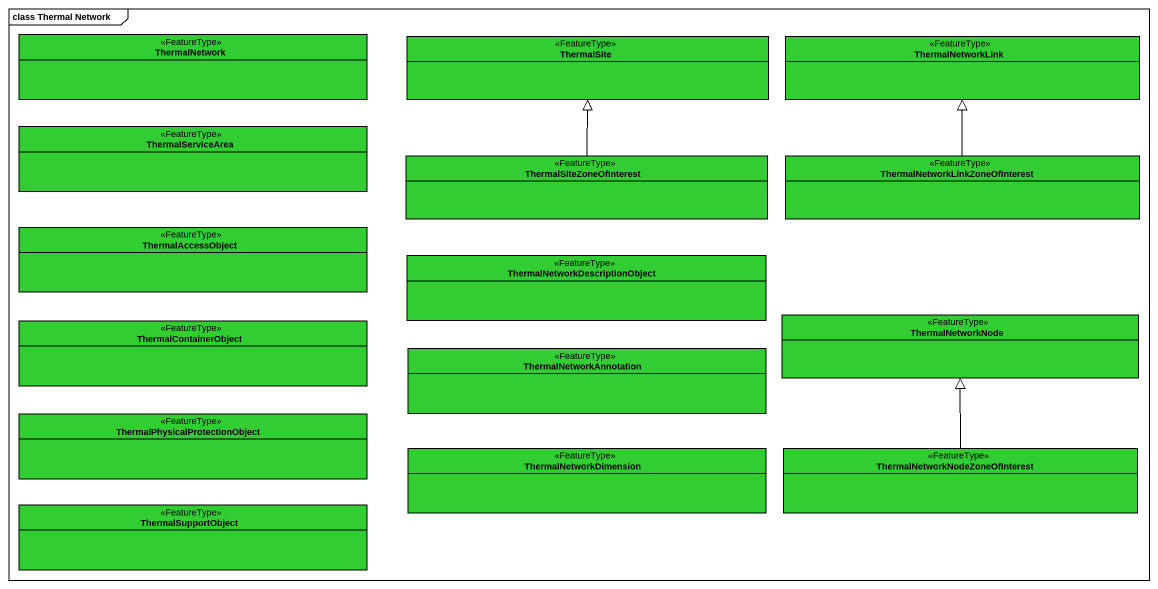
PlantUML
@startuml
mainframe class Thermal Network
hide circle
hide empty members
class ThermalNetwork <<FeatureType>> #32CD32
class ThermalSite <<FeatureType>> #32CD32
class ThermalNetworkLink <<FeatureType>> #32CD32
class ThermalServiceArea <<FeatureType>> #32CD32
class ThermalSiteZoneOfInterest <<FeatureType>> #32CD32
class "ThermalNetworkLinkZoneOfInterest" as ThermalNetworkLinkZoneOfInte <<FeatureType>> #32CD32
class ThermalAccessObject <<FeatureType>> #32CD32
class "ThermalNetworkDescriptionObject" as ThermalNetworkDescriptionObj <<FeatureType>> #32CD32
class ThermalContainerObject <<FeatureType>> #32CD32
class ThermalNetworkNode <<FeatureType>> #32CD32
class ThermalNetworkAnnotation <<FeatureType>> #32CD32
class "ThermalPhysicalProtectionObject" as ThermalPhysicalProtectionObj <<FeatureType>> #32CD32
class ThermalNetworkDimension <<FeatureType>> #32CD32
class "ThermalNetworkNodeZoneOfInterest" as ThermalNetworkNodeZoneOfInte <<FeatureType>> #32CD32
class ThermalSupportObject <<FeatureType>> #32CD32
ThermalSiteZoneOfInterest -up-|> ThermalSite
ThermalNetworkLinkZoneOfInte -up-|> ThermalNetworkLink
ThermalNetworkNodeZoneOfInte -up-|> ThermalNetworkNode
@enduml
